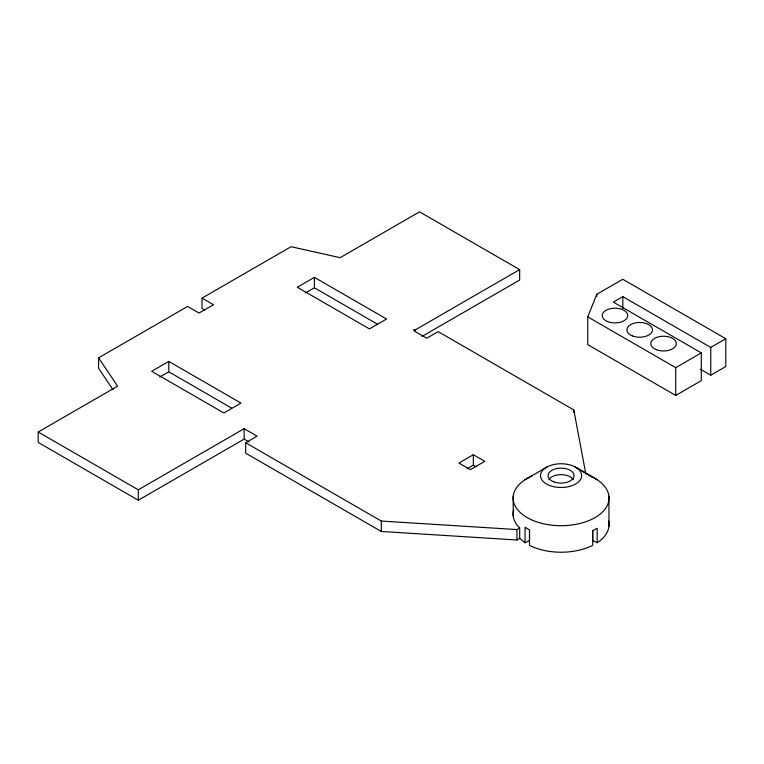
<?xml version="1.0" encoding="UTF-8"?>
<svg xmlns="http://www.w3.org/2000/svg" width="764" height="764" viewBox="0 0 764 764"><rect width="100%" height="100%" fill="white"/><g stroke="black" fill="none" stroke-linecap="round" stroke-linejoin="round"><path stroke-width="1.15" d="M725.8 338.748L710.759 347.429L622.794 296.633L613.32 302.105L701.285 352.892L701.285 380.682L675.72 395.437L587.755 344.65L587.755 316.869L596.779 294.293L622.794 279.271L725.8 338.748L725.8 366.529L710.759 375.21L700.531 369.298M524.983 479.763L547.501 466.708M113.015 389.755L98.594 368.258L98.594 357.838L187.619 306.44L199.041 313.039L213.481 304.702L202.049 298.103L202.049 308.522L204.905 310.174M202.049 298.103L291.074 246.705L340.161 257.678L419.56 211.838L519.654 269.625L519.654 280.044L422.005 336.418M249.131 441.974L244.155 439.099L138.294 500.219L38.2 442.432L38.2 432.013L117.599 386.173L98.594 357.838M168.787 361.41L151.673 371.294L223.852 412.961L240.966 403.086L168.787 361.41L168.787 371.829L231.693 408.148M314.386 277.351L297.272 287.235L369.451 328.902L386.565 319.027L314.386 277.351L314.386 287.77L377.282 324.089M159.724 377.063L168.787 371.829M305.323 293.004L314.386 287.77M38.2 432.013L138.294 489.8L244.155 428.68L257.086 436.148L245.664 442.748L245.664 453.167L381.303 531.477L516.941 539.986L519.682 538.4L519.682 527.981L518.068 526.367A47.97 27.695 0 0 1 513.733 509.607M519.654 269.625L413.782 330.745L426.713 338.213L438.144 331.614L573.783 409.924L585.883 474.215M473.336 454.723L458.897 463.06L470.328 469.659L484.758 461.322L473.336 454.723L473.336 465.142L467.148 468.714M587.755 316.869L675.72 367.656L701.285 352.892M245.664 442.748L381.303 521.058L516.941 529.567L519.682 527.981M519.682 538.4L525.04 542.803L529.538 540.52L529.538 530.722M608.631 520.886A47.97 27.695 0 0 1 597.171 542.765L592.663 540.482L592.663 530.693M413.782 329.36L415.291 330.229M473.336 465.142L476.192 466.794M576.524 467.788L597.114 479.725M574.624 466.689L592.673 477.166M710.759 347.429L710.759 375.21M675.72 367.656L675.72 395.437M622.794 296.633L622.794 308.217M608.946 496.17L608.956 526.31M597.171 542.765L597.171 528.249L592.74 530.818L592.74 545.334A47.97 27.695 0 0 1 529.481 545.362L529.481 529.844L525.04 527.284L525.04 542.803M596.779 294.293L596.779 296.604M573.783 409.924L573.783 412.245M516.941 529.567L516.941 539.986M513.207 496.218L513.207 515.929M381.303 521.058L381.303 531.477M244.155 428.68L244.155 439.099M138.294 489.8L138.294 500.219M589.751 475.8A47.97 27.695 0 0 1 596.617 516.607A47.97 27.695 0 0 1 525.594 516.645A47.97 27.695 0 0 1 532.336 475.829M548.791 479.735A12.969 7.487 0 0 1 561.062 474.645A12.969 7.487 0 0 1 573.353 479.716M549.669 485.503A20.561 11.871 0 0 0 581.595 476.392A20.561 11.871 0 0 0 551.961 464.98A20.561 11.871 0 0 0 549.669 485.503M553.881 481.855A12.969 7.487 0 0 0 574.022 476.106A12.969 7.487 0 0 0 555.332 468.915A12.969 7.487 0 0 0 553.881 481.855M607.657 321.596A12.759 7.363 0 0 0 627.683 316.201A12.759 7.363 0 0 0 609.576 308.885A12.759 7.363 0 0 0 607.657 321.596M632.372 335.873A12.759 7.363 0 0 0 652.408 330.478A12.759 7.363 0 0 0 634.301 323.162A12.759 7.363 0 0 0 632.372 335.873M656.228 349.645A12.759 7.363 0 0 0 676.255 344.249A12.759 7.363 0 0 0 658.148 336.934A12.759 7.363 0 0 0 656.228 349.645"/></g></svg>
